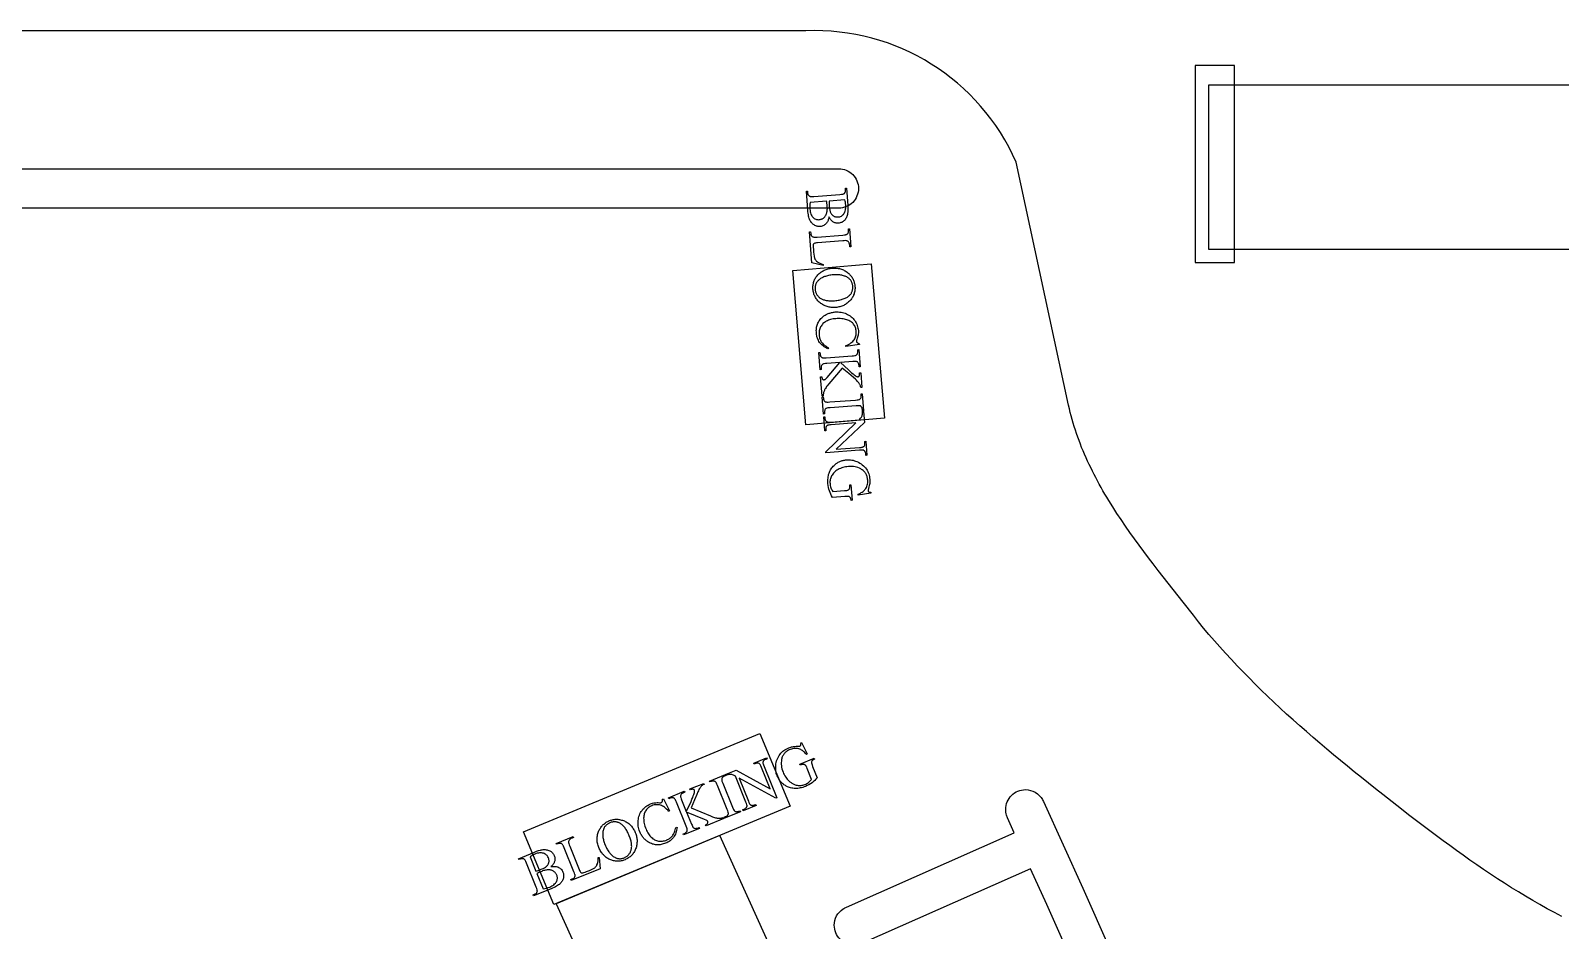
# Model space of a CAD drawing. Extents: x 3 to 160, y -23 to 46.
# Drawn here: x 31.85 to 46.41, y 17.78 to 26.35 of the extents above; entities that cross this region are included whole.
import ezdxf

# ---------------------------------------------------------------- set-up
doc = ezdxf.new("R2010")
doc.units = 0
doc.layers.add('LAYER_1', color=18, linetype='CONTINUOUS')

msp = doc.modelspace()

# ---------------------------------------------------------------- linework, layer by layer
at = {"layer": 'LAYER_1'}
for points in [[(46.426, 17.914), (46.355, 17.951), (46.286, 17.988), (46.216, 18.027), (46.148, 18.066), (46.08, 18.106), (46.012, 18.147), (45.945, 18.188), (45.878, 18.231), (45.812, 18.273), (45.746, 18.317), (45.681, 18.361), (45.616, 18.405), (45.551, 18.45), (45.486, 18.496), (45.422, 18.542), (45.359, 18.588), (45.295, 18.635), (45.232, 18.682), (45.169, 18.729), (45.106, 18.777), (44.98, 18.873), (44.856, 18.969), (44.72, 19.075), (44.652, 19.128), (44.584, 19.182), (44.517, 19.236), (44.45, 19.29), (44.384, 19.344), (44.318, 19.398), (44.252, 19.453), (44.187, 19.507), (44.122, 19.562), (44.058, 19.618), (43.994, 19.673), (43.931, 19.729), (43.868, 19.785), (43.806, 19.841), (43.745, 19.898), (43.684, 19.954), (43.624, 20.011), (43.565, 20.069), (43.506, 20.126), (43.448, 20.184), (43.391, 20.243), (43.335, 20.301), (43.28, 20.36), (43.225, 20.419), (43.171, 20.479), (43.119, 20.539), (43.067, 20.599), (43.016, 20.659), (42.967, 20.72), (42.918, 20.781), (42.821, 20.905), (42.725, 21.027), (42.63, 21.148), (42.583, 21.208), (42.537, 21.269), (42.491, 21.329), (42.446, 21.389), (42.401, 21.449), (42.357, 21.509), (42.314, 21.57), (42.272, 21.63), (42.231, 21.691), (42.19, 21.751), (42.151, 21.812), (42.113, 21.874), (42.094, 21.905), (42.076, 21.935), (42.058, 21.966), (42.04, 21.997), (42.023, 22.028), (42.006, 22.06), (41.989, 22.091), (41.973, 22.122), (41.957, 22.154), (41.941, 22.186), (41.926, 22.217), (41.911, 22.249), (41.897, 22.281), (41.882, 22.314), (41.869, 22.346), (41.855, 22.378), (41.843, 22.411), (41.83, 22.444), (41.818, 22.477), (41.806, 22.51), (41.795, 22.543), (41.785, 22.577), (41.774, 22.61), (41.765, 22.644), (41.755, 22.678), (41.747, 22.712), (41.738, 22.747), (41.731, 22.781), (41.231, 25.094, 0.308998), (39.231, 26.344), (13.856, 26.344)], [(46.426, 17.914), (46.355, 17.951), (46.286, 17.988), (46.216, 18.027), (46.148, 18.066), (46.08, 18.106), (46.012, 18.147), (45.945, 18.188), (45.878, 18.231), (45.812, 18.273), (45.746, 18.317), (45.681, 18.361), (45.616, 18.405), (45.551, 18.45), (45.486, 18.496), (45.422, 18.542), (45.359, 18.588), (45.295, 18.635), (45.232, 18.682), (45.169, 18.729), (45.106, 18.777), (44.98, 18.873), (44.856, 18.969), (44.72, 19.075), (44.652, 19.128), (44.584, 19.182), (44.517, 19.236), (44.45, 19.29), (44.384, 19.344), (44.318, 19.398), (44.252, 19.453), (44.187, 19.507), (44.122, 19.562), (44.058, 19.618), (43.994, 19.673), (43.931, 19.729), (43.868, 19.785), (43.806, 19.841), (43.745, 19.898), (43.684, 19.954), (43.624, 20.011), (43.565, 20.069), (43.506, 20.126), (43.448, 20.184), (43.391, 20.243), (43.335, 20.301), (43.28, 20.36), (43.225, 20.419), (43.171, 20.479), (43.119, 20.539), (43.067, 20.599), (43.016, 20.659), (42.967, 20.72), (42.918, 20.781), (42.821, 20.905), (42.725, 21.027), (42.63, 21.148), (42.583, 21.208), (42.537, 21.269), (42.491, 21.329), (42.446, 21.389), (42.401, 21.449), (42.357, 21.509), (42.314, 21.57), (42.272, 21.63), (42.231, 21.691), (42.19, 21.751), (42.151, 21.812), (42.113, 21.874), (42.094, 21.905), (42.076, 21.935), (42.058, 21.966), (42.04, 21.997), (42.023, 22.028), (42.006, 22.06), (41.989, 22.091), (41.973, 22.122), (41.957, 22.154), (41.941, 22.186), (41.926, 22.217), (41.911, 22.249), (41.897, 22.281), (41.882, 22.314), (41.869, 22.346), (41.855, 22.378), (41.843, 22.411), (41.83, 22.444), (41.818, 22.477), (41.806, 22.51), (41.795, 22.543), (41.785, 22.577), (41.774, 22.61), (41.765, 22.644), (41.755, 22.678), (41.747, 22.712), (41.738, 22.747), (41.731, 22.781), (41.231, 25.094, 0.308998), (39.231, 26.344), (13.856, 26.344)], [(46.426, 17.914), (46.355, 17.951), (46.286, 17.988), (46.216, 18.027), (46.148, 18.066), (46.08, 18.106), (46.012, 18.147), (45.945, 18.188), (45.878, 18.231), (45.812, 18.273), (45.746, 18.317), (45.681, 18.361), (45.616, 18.405), (45.551, 18.45), (45.486, 18.496), (45.422, 18.542), (45.359, 18.588), (45.295, 18.635), (45.232, 18.682), (45.169, 18.729), (45.106, 18.777), (44.98, 18.873), (44.856, 18.969), (44.72, 19.075), (44.652, 19.128), (44.584, 19.182), (44.517, 19.236), (44.45, 19.29), (44.384, 19.344), (44.318, 19.398), (44.252, 19.453), (44.187, 19.507), (44.122, 19.562), (44.058, 19.618), (43.994, 19.673), (43.931, 19.729), (43.868, 19.785), (43.806, 19.841), (43.745, 19.898), (43.684, 19.954), (43.624, 20.011), (43.565, 20.069), (43.506, 20.126), (43.448, 20.184), (43.391, 20.243), (43.335, 20.301), (43.28, 20.36), (43.225, 20.419), (43.171, 20.479), (43.119, 20.539), (43.067, 20.599), (43.016, 20.659), (42.967, 20.72), (42.918, 20.781), (42.821, 20.905), (42.725, 21.027), (42.63, 21.148), (42.583, 21.208), (42.537, 21.269), (42.491, 21.329), (42.446, 21.389), (42.401, 21.449), (42.357, 21.509), (42.314, 21.57), (42.272, 21.63), (42.231, 21.691), (42.19, 21.751), (42.151, 21.812), (42.113, 21.874), (42.094, 21.905), (42.076, 21.935), (42.058, 21.966), (42.04, 21.997), (42.023, 22.028), (42.006, 22.06), (41.989, 22.091), (41.973, 22.122), (41.957, 22.154), (41.941, 22.186), (41.926, 22.217), (41.911, 22.249), (41.897, 22.281), (41.882, 22.314), (41.869, 22.346), (41.855, 22.378), (41.843, 22.411), (41.83, 22.444), (41.818, 22.477), (41.806, 22.51), (41.795, 22.543), (41.785, 22.577), (41.774, 22.61), (41.765, 22.644), (41.755, 22.678), (41.747, 22.712), (41.738, 22.747), (41.731, 22.781), (41.231, 25.094, 0.308998), (39.231, 26.344), (13.856, 26.344)], [(12.385, 25.031), (39.501, 25.031), (39.543, 25.031, -0.414214), (39.731, 24.844, -0.414214), (39.543, 24.656), (39.501, 24.656), (22.238, 24.656)], [(47.818, 3.847), (41.523, 18.029), (41.369, 18.368), (39.769, 17.66), (39.763, 17.658), (39.758, 17.656, -0.09452), (39.689, 17.643, -0.414214), (39.501, 17.831, -0.250603), (39.584, 17.986), (39.592, 17.991), (39.601, 17.995), (39.617, 18.003), (41.214, 18.71), (41.15, 18.853), (41.14, 18.879, -0.073491), (41.132, 18.933, -0.414214), (41.32, 19.121, -0.268406), (41.482, 19.027), (41.487, 19.017), (41.491, 19.008), (41.865, 18.183), (48.008, 4.344)]]:
    msp.add_lwpolyline(points, format="xyb", dxfattribs=at)
for points in [[(42.936, 24.14), (43.311, 24.14), (43.311, 26.015), (42.936, 26.015)], [(43.061, 24.265), (60.561, 24.265), (60.561, 25.827), (43.061, 25.827)], [(39.449, 24.575), (39.448, 24.566), (39.446, 24.556), (39.444, 24.548), (39.441, 24.54), (39.438, 24.532), (39.435, 24.526), (39.431, 24.52), (39.427, 24.514), (39.421, 24.507), (39.414, 24.501), (39.407, 24.496), (39.4, 24.491), (39.392, 24.488), (39.384, 24.485), (39.375, 24.483), (39.366, 24.482), (39.359, 24.482), (39.352, 24.482), (39.345, 24.483), (39.338, 24.484), (39.331, 24.486), (39.324, 24.489), (39.317, 24.492), (39.31, 24.496), (39.303, 24.5), (39.297, 24.504), (39.291, 24.51), (39.286, 24.515), (39.281, 24.521), (39.276, 24.528), (39.272, 24.535), (39.268, 24.542), (39.265, 24.55), (39.262, 24.559), (39.259, 24.57), (39.256, 24.581), (39.254, 24.593), (39.252, 24.607), (39.25, 24.621), (39.249, 24.637), (39.235, 24.817), (39.245, 24.818), (39.247, 24.803), (39.247, 24.798), (39.248, 24.792), (39.25, 24.787), (39.252, 24.783), (39.254, 24.779), (39.257, 24.776), (39.261, 24.773), (39.264, 24.77), (39.267, 24.769), (39.271, 24.768), (39.275, 24.767), (39.28, 24.767), (39.292, 24.766), (39.307, 24.767), (39.553, 24.786), (39.569, 24.788), (39.576, 24.789), (39.582, 24.79), (39.587, 24.792), (39.591, 24.793), (39.595, 24.795), (39.597, 24.797), (39.6, 24.801), (39.602, 24.804), (39.604, 24.808), (39.606, 24.812), (39.607, 24.816), (39.607, 24.821), (39.607, 24.826), (39.607, 24.831), (39.606, 24.845), (39.616, 24.846), (39.629, 24.681), (39.63, 24.659), (39.631, 24.64), (39.63, 24.622), (39.629, 24.614), (39.628, 24.607), (39.626, 24.596), (39.624, 24.587), (39.621, 24.577), (39.617, 24.569), (39.613, 24.561), (39.608, 24.553), (39.603, 24.546), (39.597, 24.54), (39.591, 24.534), (39.585, 24.529), (39.578, 24.525), (39.571, 24.521), (39.563, 24.518), (39.556, 24.516), (39.548, 24.514), (39.54, 24.513), (39.533, 24.513), (39.526, 24.513), (39.519, 24.514), (39.512, 24.515), (39.506, 24.517), (39.499, 24.52), (39.493, 24.523), (39.487, 24.526), (39.481, 24.531), (39.476, 24.535), (39.47, 24.541), (39.466, 24.547), (39.461, 24.553), (39.457, 24.56), (39.453, 24.567)], [(39.271, 24.71), (39.269, 24.693), (39.268, 24.677), (39.268, 24.661), (39.268, 24.645), (39.27, 24.633), (39.272, 24.621), (39.274, 24.61), (39.278, 24.6), (39.282, 24.591), (39.286, 24.583), (39.291, 24.576), (39.297, 24.569), (39.304, 24.563), (39.31, 24.558), (39.317, 24.554), (39.324, 24.551), (39.332, 24.549), (39.34, 24.547), (39.348, 24.546), (39.356, 24.547), (39.362, 24.547), (39.367, 24.548), (39.372, 24.55), (39.378, 24.551), (39.383, 24.553), (39.388, 24.556), (39.393, 24.559), (39.398, 24.562), (39.403, 24.566), (39.407, 24.57), (39.411, 24.574), (39.415, 24.579), (39.418, 24.585), (39.422, 24.591), (39.425, 24.597), (39.427, 24.604), (39.429, 24.611), (39.431, 24.619), (39.433, 24.627), (39.434, 24.635), (39.434, 24.644), (39.435, 24.653), (39.434, 24.662), (39.434, 24.672), (39.432, 24.688), (39.431, 24.702), (39.429, 24.713), (39.427, 24.722)], [(39.453, 24.724), (39.452, 24.713), (39.452, 24.7), (39.453, 24.686), (39.453, 24.67), (39.455, 24.651), (39.457, 24.643), (39.458, 24.635), (39.46, 24.627), (39.462, 24.621), (39.465, 24.615), (39.467, 24.609), (39.47, 24.605), (39.473, 24.6), (39.476, 24.596), (39.48, 24.592), (39.483, 24.588), (39.488, 24.585), (39.492, 24.582), (39.497, 24.58), (39.501, 24.578), (39.506, 24.576), (39.511, 24.574), (39.516, 24.573), (39.522, 24.572), (39.527, 24.572), (39.532, 24.572), (39.537, 24.572), (39.546, 24.573), (39.553, 24.575), (39.561, 24.578), (39.568, 24.581), (39.575, 24.586), (39.581, 24.591), (39.587, 24.597), (39.592, 24.604), (39.597, 24.611), (39.602, 24.62), (39.605, 24.629), (39.608, 24.639), (39.609, 24.649), (39.61, 24.66), (39.611, 24.672), (39.61, 24.685), (39.608, 24.699), (39.606, 24.712), (39.603, 24.724), (39.6, 24.735)], [(39.395, 24.12), (39.394, 24.111), (39.288, 24.135), (39.265, 24.431), (39.275, 24.432), (39.276, 24.417), (39.277, 24.411), (39.278, 24.406), (39.28, 24.401), (39.282, 24.397), (39.284, 24.393), (39.287, 24.389), (39.291, 24.386), (39.295, 24.384), (39.297, 24.383), (39.301, 24.382), (39.305, 24.381), (39.31, 24.381), (39.322, 24.38), (39.337, 24.381), (39.583, 24.4), (39.599, 24.402), (39.606, 24.403), (39.612, 24.404), (39.617, 24.406), (39.621, 24.407), (39.624, 24.409), (39.627, 24.411), (39.63, 24.414), (39.632, 24.418), (39.634, 24.422), (39.635, 24.426), (39.636, 24.43), (39.637, 24.435), (39.637, 24.44), (39.637, 24.445), (39.636, 24.459), (39.646, 24.46), (39.659, 24.287), (39.649, 24.287), (39.648, 24.301), (39.646, 24.312), (39.643, 24.322), (39.642, 24.326), (39.64, 24.329), (39.637, 24.334), (39.633, 24.339), (39.628, 24.342), (39.624, 24.344), (39.621, 24.345), (39.618, 24.346), (39.608, 24.347), (39.596, 24.346), (39.581, 24.346), (39.341, 24.327), (39.33, 24.326), (39.321, 24.324), (39.314, 24.322), (39.309, 24.32), (39.307, 24.318), (39.304, 24.315), (39.303, 24.312), (39.301, 24.309), (39.3, 24.304), (39.3, 24.294), (39.301, 24.282), (39.302, 24.265), (39.304, 24.237), (39.306, 24.217), (39.309, 24.2), (39.31, 24.193), (39.312, 24.186), (39.313, 24.181), (39.315, 24.176), (39.317, 24.172), (39.32, 24.168), (39.322, 24.164), (39.325, 24.16), (39.329, 24.156), (39.332, 24.152), (39.341, 24.145), (39.345, 24.142), (39.351, 24.139), (39.356, 24.136), (39.363, 24.132), (39.378, 24.126)], [(39.231, 22.594), (39.106, 24.063), (39.853, 24.126), (39.978, 22.657)], [(39.231, 22.594), (39.106, 24.063), (39.853, 24.126), (39.978, 22.657)], [(39.697, 23.91), (39.698, 23.901), (39.698, 23.891), (39.697, 23.882), (39.697, 23.874), (39.695, 23.865), (39.693, 23.856), (39.691, 23.848), (39.689, 23.839), (39.685, 23.831), (39.682, 23.823), (39.678, 23.815), (39.673, 23.807), (39.668, 23.799), (39.663, 23.792), (39.657, 23.784), (39.651, 23.777), (39.644, 23.77), (39.637, 23.763), (39.63, 23.757), (39.623, 23.751), (39.615, 23.745), (39.607, 23.74), (39.599, 23.735), (39.591, 23.731), (39.582, 23.727), (39.573, 23.724), (39.564, 23.721), (39.554, 23.718), (39.545, 23.716), (39.535, 23.714), (39.525, 23.712), (39.514, 23.711), (39.503, 23.711), (39.493, 23.711), (39.483, 23.711), (39.472, 23.712), (39.462, 23.713), (39.453, 23.714), (39.443, 23.717), (39.434, 23.719), (39.424, 23.722), (39.415, 23.725), (39.407, 23.729), (39.398, 23.734), (39.39, 23.738), (39.381, 23.744), (39.373, 23.749), (39.366, 23.755), (39.358, 23.762), (39.351, 23.768), (39.345, 23.775), (39.338, 23.782), (39.333, 23.789), (39.327, 23.797), (39.322, 23.805), (39.318, 23.813), (39.314, 23.821), (39.31, 23.829), (39.307, 23.838), (39.305, 23.846), (39.302, 23.855), (39.3, 23.865), (39.299, 23.874), (39.298, 23.884), (39.298, 23.893), (39.298, 23.903), (39.298, 23.912), (39.299, 23.922), (39.3, 23.931), (39.302, 23.94), (39.304, 23.948), (39.307, 23.957), (39.31, 23.966), (39.313, 23.974), (39.317, 23.982), (39.322, 23.99), (39.326, 23.998), (39.332, 24.005), (39.338, 24.013), (39.344, 24.02), (39.351, 24.027), (39.357, 24.034), (39.365, 24.04), (39.372, 24.046), (39.38, 24.051), (39.388, 24.056), (39.396, 24.061), (39.405, 24.065), (39.414, 24.069), (39.423, 24.073), (39.433, 24.076), (39.442, 24.078), (39.453, 24.081), (39.463, 24.082), (39.474, 24.084), (39.485, 24.085), (39.496, 24.086), (39.507, 24.086), (39.518, 24.085), (39.528, 24.084), (39.539, 24.083), (39.549, 24.081), (39.559, 24.079), (39.568, 24.076), (39.578, 24.072), (39.587, 24.068), (39.596, 24.064), (39.605, 24.059), (39.613, 24.054), (39.622, 24.048), (39.63, 24.041), (39.638, 24.034), (39.644, 24.028), (39.65, 24.022), (39.656, 24.015), (39.662, 24.008), (39.667, 24.001), (39.671, 23.994), (39.676, 23.986), (39.679, 23.978), (39.683, 23.97), (39.686, 23.962), (39.689, 23.954), (39.691, 23.946), (39.693, 23.937), (39.695, 23.928), (39.696, 23.919)], [(39.676, 23.914), (39.676, 23.92), (39.675, 23.926), (39.674, 23.932), (39.672, 23.938), (39.67, 23.943), (39.668, 23.949), (39.666, 23.954), (39.663, 23.959), (39.66, 23.964), (39.657, 23.968), (39.654, 23.973), (39.65, 23.977), (39.646, 23.981), (39.642, 23.985), (39.637, 23.989), (39.632, 23.993), (39.626, 23.997), (39.619, 24.001), (39.612, 24.004), (39.604, 24.008), (39.597, 24.01), (39.589, 24.013), (39.58, 24.015), (39.572, 24.017), (39.563, 24.019), (39.553, 24.02), (39.544, 24.021), (39.534, 24.021), (39.523, 24.022), (39.513, 24.022), (39.502, 24.021), (39.491, 24.021), (39.479, 24.02), (39.468, 24.018), (39.457, 24.017), (39.447, 24.015), (39.437, 24.013), (39.427, 24.01), (39.418, 24.007), (39.409, 24.004), (39.4, 24.001), (39.392, 23.997), (39.384, 23.993), (39.377, 23.989), (39.369, 23.985), (39.363, 23.98), (39.356, 23.975), (39.35, 23.97), (39.346, 23.965), (39.342, 23.961), (39.338, 23.956), (39.335, 23.952), (39.332, 23.947), (39.329, 23.942), (39.326, 23.937), (39.324, 23.932), (39.322, 23.927), (39.321, 23.921), (39.319, 23.915), (39.319, 23.91), (39.318, 23.904), (39.318, 23.898), (39.318, 23.892), (39.318, 23.886), (39.319, 23.879), (39.32, 23.873), (39.321, 23.866), (39.323, 23.86), (39.325, 23.854), (39.327, 23.848), (39.329, 23.843), (39.332, 23.837), (39.335, 23.832), (39.339, 23.827), (39.343, 23.822), (39.347, 23.817), (39.351, 23.813), (39.356, 23.808), (39.361, 23.804), (39.367, 23.8), (39.373, 23.796), (39.379, 23.793), (39.385, 23.79), (39.392, 23.787), (39.399, 23.784), (39.407, 23.782), (39.415, 23.78), (39.423, 23.778), (39.431, 23.777), (39.44, 23.776), (39.45, 23.775), (39.459, 23.774), (39.469, 23.774), (39.48, 23.774), (39.502, 23.775), (39.514, 23.776), (39.525, 23.778), (39.537, 23.779), (39.547, 23.781), (39.558, 23.783), (39.568, 23.786), (39.577, 23.789), (39.586, 23.792), (39.595, 23.795), (39.603, 23.798), (39.611, 23.802), (39.619, 23.806), (39.626, 23.81), (39.633, 23.815), (39.639, 23.82), (39.645, 23.825), (39.649, 23.829), (39.653, 23.834), (39.657, 23.838), (39.66, 23.843), (39.663, 23.848), (39.666, 23.853), (39.668, 23.859), (39.671, 23.864), (39.672, 23.87), (39.674, 23.875), (39.675, 23.881), (39.676, 23.888), (39.677, 23.894), (39.677, 23.9), (39.677, 23.907)], [(39.74, 23.358), (39.611, 23.339), (39.61, 23.348), (39.624, 23.353), (39.636, 23.359), (39.648, 23.366), (39.659, 23.373), (39.668, 23.38), (39.676, 23.388), (39.684, 23.396), (39.69, 23.404), (39.695, 23.413), (39.7, 23.422), (39.704, 23.431), (39.707, 23.441), (39.709, 23.451), (39.71, 23.462), (39.71, 23.472), (39.71, 23.483), (39.709, 23.493), (39.707, 23.502), (39.705, 23.511), (39.702, 23.519), (39.699, 23.528), (39.695, 23.535), (39.69, 23.543), (39.685, 23.551), (39.679, 23.558), (39.673, 23.564), (39.666, 23.57), (39.658, 23.576), (39.65, 23.581), (39.64, 23.586), (39.631, 23.59), (39.62, 23.594), (39.609, 23.597), (39.597, 23.6), (39.585, 23.602), (39.572, 23.604), (39.558, 23.605), (39.544, 23.605), (39.529, 23.605), (39.514, 23.604), (39.501, 23.602), (39.489, 23.601), (39.477, 23.598), (39.466, 23.596), (39.455, 23.593), (39.445, 23.589), (39.435, 23.585), (39.425, 23.58), (39.416, 23.575), (39.408, 23.569), (39.4, 23.563), (39.393, 23.557), (39.387, 23.55), (39.381, 23.542), (39.376, 23.534), (39.371, 23.526), (39.367, 23.517), (39.363, 23.508), (39.361, 23.498), (39.358, 23.489), (39.357, 23.479), (39.356, 23.469), (39.356, 23.459), (39.357, 23.448), (39.357, 23.439), (39.359, 23.43), (39.361, 23.422), (39.363, 23.413), (39.366, 23.406), (39.369, 23.398), (39.373, 23.391), (39.377, 23.384), (39.382, 23.377), (39.388, 23.37), (39.395, 23.363), (39.403, 23.356), (39.412, 23.349), (39.422, 23.341), (39.433, 23.334), (39.445, 23.326), (39.44, 23.317), (39.428, 23.323), (39.416, 23.33), (39.404, 23.337), (39.394, 23.345), (39.384, 23.353), (39.376, 23.361), (39.368, 23.369), (39.361, 23.378), (39.354, 23.388), (39.349, 23.398), (39.344, 23.408), (39.34, 23.419), (39.336, 23.43), (39.334, 23.442), (39.332, 23.454), (39.33, 23.467), (39.33, 23.479), (39.329, 23.49), (39.33, 23.502), (39.331, 23.512), (39.333, 23.523), (39.335, 23.533), (39.338, 23.543), (39.341, 23.553), (39.345, 23.562), (39.35, 23.571), (39.355, 23.58), (39.361, 23.588), (39.367, 23.597), (39.374, 23.605), (39.381, 23.612), (39.389, 23.62), (39.395, 23.625), (39.402, 23.63), (39.408, 23.634), (39.415, 23.639), (39.422, 23.643), (39.429, 23.646), (39.436, 23.65), (39.444, 23.653), (39.451, 23.656), (39.459, 23.658), (39.467, 23.661), (39.475, 23.663), (39.484, 23.664), (39.492, 23.666), (39.501, 23.667), (39.509, 23.668), (39.524, 23.669), (39.537, 23.668), (39.551, 23.667), (39.565, 23.666), (39.578, 23.663), (39.591, 23.66), (39.604, 23.655), (39.616, 23.65), (39.628, 23.644), (39.64, 23.638), (39.651, 23.631), (39.661, 23.623), (39.671, 23.615), (39.68, 23.606), (39.688, 23.596), (39.696, 23.586), (39.703, 23.575), (39.709, 23.563), (39.714, 23.552), (39.719, 23.54), (39.723, 23.528), (39.726, 23.515), (39.728, 23.503), (39.73, 23.49), (39.73, 23.479), (39.73, 23.469), (39.729, 23.458), (39.728, 23.448), (39.726, 23.438), (39.723, 23.427), (39.72, 23.417), (39.716, 23.406), (39.713, 23.401), (39.712, 23.396), (39.711, 23.392), (39.711, 23.389), (39.711, 23.385), (39.713, 23.382), (39.715, 23.379), (39.717, 23.376), (39.722, 23.373), (39.727, 23.371), (39.732, 23.369), (39.739, 23.367)], [(39.577, 23.134), (39.448, 22.983), (39.434, 22.965), (39.427, 22.957), (39.422, 22.949), (39.417, 22.941), (39.412, 22.934), (39.409, 22.927), (39.406, 22.92), (39.403, 22.914), (39.401, 22.908), (39.399, 22.901), (39.398, 22.895), (39.397, 22.889), (39.396, 22.883), (39.395, 22.876), (39.395, 22.87), (39.385, 22.869), (39.371, 23.051), (39.381, 23.052), (39.382, 23.044), (39.384, 23.038), (39.386, 23.033), (39.389, 23.029), (39.392, 23.026), (39.395, 23.024), (39.398, 23.023), (39.401, 23.022), (39.405, 23.023), (39.408, 23.024), (39.411, 23.025), (39.413, 23.026), (39.416, 23.028), (39.421, 23.032), (39.432, 23.045), (39.552, 23.187), (39.429, 23.177), (39.416, 23.176), (39.405, 23.175), (39.397, 23.173), (39.391, 23.171), (39.388, 23.169), (39.385, 23.166), (39.382, 23.162), (39.38, 23.158), (39.377, 23.152), (39.376, 23.145), (39.375, 23.139), (39.375, 23.132), (39.376, 23.119), (39.366, 23.118), (39.353, 23.281), (39.364, 23.281), (39.365, 23.268), (39.365, 23.262), (39.366, 23.257), (39.368, 23.252), (39.37, 23.248), (39.372, 23.244), (39.375, 23.24), (39.378, 23.237), (39.381, 23.235), (39.384, 23.233), (39.387, 23.232), (39.392, 23.231), (39.397, 23.231), (39.409, 23.231), (39.425, 23.231), (39.671, 23.25), (39.685, 23.251), (39.695, 23.253), (39.704, 23.255), (39.71, 23.257), (39.713, 23.259), (39.716, 23.262), (39.718, 23.265), (39.721, 23.269), (39.723, 23.276), (39.725, 23.282), (39.725, 23.289), (39.725, 23.296), (39.724, 23.309), (39.735, 23.31), (39.747, 23.147), (39.737, 23.147), (39.736, 23.16), (39.735, 23.166), (39.733, 23.172), (39.731, 23.179), (39.727, 23.185), (39.724, 23.188), (39.721, 23.192), (39.717, 23.194), (39.713, 23.196), (39.707, 23.197), (39.699, 23.197), (39.688, 23.197), (39.676, 23.196), (39.559, 23.187), (39.597, 23.151), (39.635, 23.117), (39.652, 23.102), (39.666, 23.089), (39.679, 23.079), (39.69, 23.07), (39.7, 23.063), (39.707, 23.058), (39.713, 23.055), (39.718, 23.053), (39.723, 23.052), (39.728, 23.052), (39.731, 23.053), (39.734, 23.054), (39.736, 23.056), (39.739, 23.059), (39.74, 23.063), (39.742, 23.067), (39.742, 23.073), (39.742, 23.079), (39.741, 23.088), (39.752, 23.089), (39.762, 22.949), (39.752, 22.948), (39.751, 22.954), (39.75, 22.96), (39.749, 22.965), (39.747, 22.97), (39.745, 22.976), (39.742, 22.981), (39.738, 22.987), (39.733, 22.994), (39.727, 23.001), (39.72, 23.01), (39.712, 23.018), (39.702, 23.028), (39.683, 23.044), (39.64, 23.081)], [(39.409, 22.697), (39.398, 22.696), (39.386, 22.86), (39.396, 22.861), (39.397, 22.847), (39.398, 22.842), (39.399, 22.836), (39.4, 22.831), (39.402, 22.827), (39.404, 22.823), (39.407, 22.82), (39.41, 22.817), (39.414, 22.814), (39.416, 22.813), (39.42, 22.811), (39.424, 22.811), (39.429, 22.81), (39.442, 22.81), (39.457, 22.811), (39.704, 22.829), (39.717, 22.831), (39.728, 22.832), (39.736, 22.834), (39.742, 22.836), (39.745, 22.838), (39.748, 22.841), (39.751, 22.844), (39.753, 22.849), (39.755, 22.855), (39.757, 22.862), (39.758, 22.868), (39.758, 22.875), (39.757, 22.888), (39.767, 22.889), (39.78, 22.726), (39.769, 22.725), (39.768, 22.739), (39.767, 22.744), (39.766, 22.75), (39.765, 22.754), (39.763, 22.759), (39.761, 22.763), (39.758, 22.766), (39.755, 22.769), (39.752, 22.772), (39.749, 22.773), (39.745, 22.774), (39.741, 22.775), (39.736, 22.776), (39.73, 22.776), (39.723, 22.776), (39.708, 22.775), (39.461, 22.757), (39.448, 22.755), (39.438, 22.754), (39.429, 22.752), (39.424, 22.75), (39.42, 22.748), (39.417, 22.745), (39.415, 22.742), (39.412, 22.737), (39.41, 22.731), (39.408, 22.724), (39.407, 22.718), (39.408, 22.711)], [(39.78, 22.719), (39.788, 22.616), (39.52, 22.361), (39.74, 22.378), (39.756, 22.379), (39.762, 22.38), (39.768, 22.382), (39.773, 22.383), (39.777, 22.385), (39.781, 22.387), (39.783, 22.389), (39.786, 22.392), (39.788, 22.395), (39.79, 22.399), (39.791, 22.403), (39.792, 22.407), (39.793, 22.412), (39.793, 22.417), (39.792, 22.423), (39.791, 22.436), (39.802, 22.437), (39.812, 22.304), (39.802, 22.303), (39.801, 22.317), (39.8, 22.322), (39.799, 22.328), (39.797, 22.333), (39.795, 22.337), (39.793, 22.341), (39.79, 22.344), (39.787, 22.347), (39.783, 22.35), (39.781, 22.351), (39.777, 22.352), (39.773, 22.353), (39.768, 22.353), (39.756, 22.354), (39.742, 22.353), (39.42, 22.328), (39.42, 22.338), (39.707, 22.613), (39.472, 22.595), (39.457, 22.594), (39.45, 22.592), (39.444, 22.591), (39.439, 22.59), (39.435, 22.588), (39.432, 22.586), (39.429, 22.584), (39.427, 22.581), (39.424, 22.578), (39.423, 22.574), (39.421, 22.57), (39.42, 22.566), (39.42, 22.561), (39.42, 22.556), (39.42, 22.55), (39.421, 22.537), (39.411, 22.536), (39.4, 22.669), (39.411, 22.67), (39.412, 22.657), (39.412, 22.651), (39.414, 22.645), (39.415, 22.64), (39.417, 22.636), (39.419, 22.632), (39.422, 22.629), (39.425, 22.626), (39.429, 22.623), (39.432, 22.622), (39.435, 22.621), (39.439, 22.62), (39.444, 22.62), (39.456, 22.619), (39.471, 22.62), (39.736, 22.64), (39.744, 22.649), (39.751, 22.656), (39.756, 22.662), (39.759, 22.668), (39.762, 22.673), (39.765, 22.679), (39.767, 22.686), (39.769, 22.694), (39.77, 22.698), (39.77, 22.704), (39.77, 22.711), (39.77, 22.719)], [(39.849, 21.943), (39.729, 21.924), (39.728, 21.934), (39.739, 21.938), (39.749, 21.943), (39.758, 21.948), (39.766, 21.954), (39.774, 21.959), (39.781, 21.965), (39.787, 21.971), (39.793, 21.977), (39.8, 21.987), (39.806, 21.997), (39.811, 22.007), (39.815, 22.018), (39.817, 22.03), (39.819, 22.042), (39.82, 22.054), (39.819, 22.067), (39.818, 22.076), (39.817, 22.085), (39.815, 22.093), (39.813, 22.101), (39.81, 22.109), (39.807, 22.117), (39.804, 22.124), (39.8, 22.13), (39.796, 22.137), (39.791, 22.143), (39.786, 22.149), (39.78, 22.155), (39.774, 22.16), (39.767, 22.165), (39.76, 22.169), (39.753, 22.174), (39.74, 22.18), (39.726, 22.186), (39.712, 22.19), (39.698, 22.194), (39.683, 22.196), (39.667, 22.197), (39.651, 22.197), (39.635, 22.197), (39.621, 22.195), (39.608, 22.193), (39.595, 22.191), (39.583, 22.187), (39.571, 22.183), (39.559, 22.179), (39.548, 22.174), (39.537, 22.168), (39.526, 22.162), (39.517, 22.155), (39.508, 22.148), (39.5, 22.141), (39.492, 22.133), (39.486, 22.125), (39.48, 22.116), (39.475, 22.108), (39.471, 22.099), (39.467, 22.09), (39.464, 22.081), (39.462, 22.072), (39.46, 22.063), (39.459, 22.054), (39.459, 22.045), (39.46, 22.036), (39.461, 22.025), (39.462, 22.015), (39.465, 22.005), (39.468, 21.995), (39.472, 21.986), (39.476, 21.977), (39.481, 21.967), (39.487, 21.959), (39.597, 21.967), (39.61, 21.968), (39.621, 21.97), (39.629, 21.972), (39.632, 21.973), (39.634, 21.974), (39.638, 21.977), (39.642, 21.981), (39.644, 21.984), (39.647, 21.989), (39.648, 21.995), (39.649, 22.002), (39.649, 22.011), (39.649, 22.021), (39.659, 22.022), (39.671, 21.875), (39.66, 21.874), (39.66, 21.881), (39.659, 21.886), (39.658, 21.891), (39.656, 21.895), (39.655, 21.899), (39.652, 21.902), (39.649, 21.905), (39.646, 21.908), (39.643, 21.91), (39.64, 21.911), (39.636, 21.912), (39.627, 21.913), (39.615, 21.913), (39.601, 21.912), (39.484, 21.903), (39.475, 21.919), (39.467, 21.934), (39.46, 21.95), (39.454, 21.965), (39.449, 21.981), (39.445, 21.998), (39.442, 22.016), (39.44, 22.035), (39.44, 22.048), (39.439, 22.061), (39.44, 22.074), (39.441, 22.087), (39.442, 22.099), (39.445, 22.111), (39.447, 22.122), (39.451, 22.133), (39.455, 22.144), (39.459, 22.154), (39.464, 22.164), (39.47, 22.174), (39.476, 22.183), (39.483, 22.191), (39.49, 22.2), (39.498, 22.208), (39.505, 22.214), (39.511, 22.219), (39.518, 22.224), (39.524, 22.229), (39.531, 22.233), (39.538, 22.237), (39.546, 22.241), (39.553, 22.245), (39.561, 22.248), (39.568, 22.251), (39.576, 22.253), (39.584, 22.255), (39.592, 22.257), (39.601, 22.258), (39.609, 22.26), (39.618, 22.26), (39.63, 22.261), (39.643, 22.261), (39.655, 22.26), (39.667, 22.258), (39.68, 22.256), (39.692, 22.252), (39.704, 22.248), (39.716, 22.244), (39.73, 22.237), (39.743, 22.23), (39.755, 22.222), (39.767, 22.213), (39.778, 22.204), (39.788, 22.194), (39.798, 22.183), (39.806, 22.171), (39.813, 22.161), (39.819, 22.15), (39.824, 22.139), (39.828, 22.127), (39.832, 22.115), (39.835, 22.102), (39.837, 22.088), (39.839, 22.074), (39.839, 22.064), (39.839, 22.054), (39.839, 22.045), (39.838, 22.036), (39.837, 22.027), (39.834, 22.015), (39.831, 22.002), (39.827, 21.987), (39.823, 21.973), (39.823, 21.969), (39.823, 21.965), (39.823, 21.963), (39.824, 21.96), (39.826, 21.958), (39.828, 21.956), (39.831, 21.955), (39.836, 21.954), (39.841, 21.953), (39.848, 21.953)], [(36.543, 18.719), (38.793, 19.656), (39.082, 18.964), (36.832, 18.027)], [(36.543, 18.719), (38.793, 19.656), (39.082, 18.964), (36.832, 18.027)], [(39.19, 19.569), (39.244, 19.461), (39.235, 19.457), (39.227, 19.466), (39.22, 19.474), (39.212, 19.481), (39.204, 19.487), (39.197, 19.493), (39.189, 19.498), (39.181, 19.502), (39.174, 19.505), (39.163, 19.509), (39.151, 19.512), (39.14, 19.513), (39.128, 19.514), (39.116, 19.513), (39.104, 19.511), (39.092, 19.507), (39.08, 19.503), (39.072, 19.499), (39.064, 19.496), (39.057, 19.491), (39.05, 19.487), (39.043, 19.482), (39.037, 19.477), (39.031, 19.471), (39.026, 19.465), (39.021, 19.459), (39.017, 19.453), (39.013, 19.446), (39.009, 19.439), (39.006, 19.432), (39.003, 19.424), (39.001, 19.416), (38.999, 19.408), (38.997, 19.393), (38.996, 19.379), (38.996, 19.364), (38.997, 19.349), (38.999, 19.334), (39.003, 19.319), (39.007, 19.303), (39.013, 19.288), (39.018, 19.276), (39.024, 19.264), (39.031, 19.252), (39.038, 19.241), (39.045, 19.231), (39.053, 19.221), (39.061, 19.212), (39.07, 19.203), (39.079, 19.195), (39.089, 19.188), (39.098, 19.182), (39.108, 19.176), (39.117, 19.172), (39.127, 19.168), (39.137, 19.165), (39.146, 19.163), (39.156, 19.162), (39.166, 19.161), (39.175, 19.161), (39.185, 19.161), (39.194, 19.163), (39.202, 19.164), (39.211, 19.167), (39.22, 19.17), (39.229, 19.174), (39.238, 19.179), (39.247, 19.184), (39.255, 19.19), (39.263, 19.197), (39.271, 19.204), (39.278, 19.211), (39.285, 19.219), (39.243, 19.322), (39.238, 19.334), (39.233, 19.343), (39.229, 19.35), (39.227, 19.353), (39.225, 19.355), (39.221, 19.358), (39.217, 19.36), (39.212, 19.362), (39.207, 19.362), (39.201, 19.362), (39.194, 19.361), (39.186, 19.358), (39.176, 19.355), (39.172, 19.365), (39.309, 19.42), (39.313, 19.41), (39.306, 19.408), (39.301, 19.406), (39.297, 19.403), (39.294, 19.4), (39.29, 19.397), (39.288, 19.394), (39.286, 19.391), (39.285, 19.387), (39.284, 19.383), (39.284, 19.38), (39.284, 19.376), (39.286, 19.367), (39.289, 19.356), (39.294, 19.342), (39.338, 19.234), (39.326, 19.22), (39.314, 19.208), (39.301, 19.196), (39.289, 19.186), (39.275, 19.177), (39.26, 19.168), (39.244, 19.16), (39.227, 19.152), (39.214, 19.147), (39.201, 19.143), (39.189, 19.139), (39.177, 19.137), (39.165, 19.134), (39.153, 19.133), (39.141, 19.132), (39.129, 19.132), (39.118, 19.132), (39.107, 19.134), (39.096, 19.135), (39.085, 19.138), (39.075, 19.141), (39.064, 19.145), (39.054, 19.149), (39.044, 19.155), (39.036, 19.159), (39.029, 19.163), (39.022, 19.168), (39.016, 19.173), (39.01, 19.178), (39.003, 19.184), (38.998, 19.19), (38.992, 19.196), (38.987, 19.202), (38.982, 19.208), (38.977, 19.215), (38.973, 19.222), (38.969, 19.229), (38.965, 19.237), (38.961, 19.244), (38.957, 19.252), (38.953, 19.264), (38.949, 19.276), (38.947, 19.288), (38.944, 19.3), (38.943, 19.313), (38.943, 19.325), (38.943, 19.338), (38.944, 19.351), (38.945, 19.366), (38.948, 19.381), (38.952, 19.395), (38.957, 19.409), (38.962, 19.422), (38.969, 19.435), (38.976, 19.447), (38.985, 19.459), (38.993, 19.469), (39.001, 19.477), (39.01, 19.486), (39.02, 19.494), (39.031, 19.501), (39.043, 19.507), (39.055, 19.514), (39.068, 19.519), (39.077, 19.523), (39.086, 19.526), (39.095, 19.529), (39.104, 19.53), (39.114, 19.532), (39.125, 19.533), (39.139, 19.534), (39.154, 19.535), (39.168, 19.536), (39.173, 19.536), (39.176, 19.537), (39.179, 19.539), (39.18, 19.54), (39.182, 19.543), (39.183, 19.545), (39.183, 19.549), (39.183, 19.553), (39.182, 19.559), (39.18, 19.565)], [(38.471, 19.267), (38.567, 19.306), (38.892, 19.129), (38.809, 19.333), (38.802, 19.348), (38.799, 19.354), (38.796, 19.359), (38.793, 19.363), (38.79, 19.367), (38.787, 19.369), (38.785, 19.371), (38.781, 19.372), (38.777, 19.373), (38.773, 19.374), (38.769, 19.374), (38.764, 19.374), (38.76, 19.373), (38.755, 19.371), (38.75, 19.369), (38.737, 19.364), (38.734, 19.374), (38.857, 19.424), (38.861, 19.415), (38.848, 19.409), (38.843, 19.407), (38.838, 19.404), (38.834, 19.401), (38.83, 19.398), (38.827, 19.395), (38.825, 19.391), (38.823, 19.387), (38.822, 19.383), (38.822, 19.38), (38.822, 19.376), (38.822, 19.372), (38.823, 19.367), (38.826, 19.356), (38.832, 19.342), (38.953, 19.044), (38.944, 19.04), (38.594, 19.23), (38.683, 19.012), (38.689, 18.998), (38.692, 18.991), (38.695, 18.986), (38.698, 18.982), (38.701, 18.979), (38.704, 18.976), (38.706, 18.974), (38.71, 18.973), (38.714, 18.972), (38.718, 18.971), (38.722, 18.971), (38.727, 18.972), (38.731, 18.972), (38.736, 18.974), (38.741, 18.976), (38.754, 18.981), (38.758, 18.971), (38.634, 18.921), (38.631, 18.931), (38.643, 18.936), (38.648, 18.938), (38.653, 18.941), (38.657, 18.944), (38.661, 18.947), (38.664, 18.95), (38.666, 18.954), (38.668, 18.958), (38.669, 18.962), (38.67, 18.965), (38.67, 18.969), (38.669, 18.973), (38.668, 18.978), (38.665, 18.989), (38.66, 19.003), (38.56, 19.249), (38.549, 19.255), (38.54, 19.259), (38.532, 19.262), (38.526, 19.264), (38.521, 19.265), (38.514, 19.265), (38.507, 19.265), (38.499, 19.265), (38.494, 19.264), (38.488, 19.263), (38.482, 19.261), (38.475, 19.258)], [(38.605, 18.92), (38.609, 18.911), (38.457, 18.849), (38.453, 18.859), (38.466, 18.864), (38.471, 18.866), (38.476, 18.869), (38.48, 18.871), (38.483, 18.875), (38.486, 18.878), (38.489, 18.881), (38.491, 18.885), (38.492, 18.889), (38.493, 18.892), (38.493, 18.896), (38.492, 18.901), (38.491, 18.906), (38.488, 18.918), (38.482, 18.932), (38.389, 19.161), (38.384, 19.173), (38.379, 19.183), (38.375, 19.19), (38.371, 19.195), (38.368, 19.198), (38.365, 19.2), (38.361, 19.201), (38.356, 19.202), (38.349, 19.203), (38.342, 19.202), (38.336, 19.201), (38.329, 19.199), (38.317, 19.194), (38.313, 19.203), (38.465, 19.265), (38.469, 19.255), (38.456, 19.25), (38.451, 19.248), (38.446, 19.245), (38.442, 19.242), (38.439, 19.239), (38.435, 19.236), (38.433, 19.232), (38.431, 19.229), (38.43, 19.224), (38.429, 19.221), (38.429, 19.218), (38.429, 19.213), (38.43, 19.208), (38.432, 19.203), (38.434, 19.196), (38.439, 19.182), (38.532, 18.953), (38.538, 18.94), (38.542, 18.931), (38.547, 18.923), (38.55, 18.918), (38.553, 18.916), (38.557, 18.914), (38.561, 18.913), (38.566, 18.912), (38.573, 18.911), (38.579, 18.912), (38.586, 18.913), (38.592, 18.915)], [(38.137, 18.948), (38.321, 18.871), (38.342, 18.863), (38.352, 18.859), (38.361, 18.856), (38.37, 18.854), (38.379, 18.852), (38.386, 18.851), (38.393, 18.85), (38.4, 18.849), (38.407, 18.849), (38.413, 18.849), (38.42, 18.85), (38.426, 18.851), (38.432, 18.852), (38.438, 18.853), (38.444, 18.855), (38.448, 18.845), (38.28, 18.777), (38.276, 18.786), (38.283, 18.79), (38.288, 18.793), (38.292, 18.797), (38.295, 18.8), (38.297, 18.804), (38.298, 18.808), (38.298, 18.811), (38.297, 18.814), (38.296, 18.817), (38.294, 18.82), (38.293, 18.823), (38.29, 18.825), (38.287, 18.827), (38.282, 18.83), (38.267, 18.837), (38.095, 18.908), (38.141, 18.794), (38.147, 18.782), (38.151, 18.772), (38.156, 18.764), (38.159, 18.76), (38.162, 18.757), (38.166, 18.755), (38.17, 18.754), (38.175, 18.753), (38.182, 18.752), (38.188, 18.753), (38.195, 18.754), (38.201, 18.756), (38.213, 18.761), (38.217, 18.751), (38.066, 18.69), (38.062, 18.7), (38.075, 18.705), (38.08, 18.707), (38.085, 18.71), (38.089, 18.713), (38.092, 18.716), (38.095, 18.719), (38.098, 18.723), (38.1, 18.726), (38.101, 18.731), (38.102, 18.734), (38.102, 18.737), (38.101, 18.742), (38.1, 18.747), (38.097, 18.759), (38.091, 18.773), (37.998, 19.002), (37.993, 19.015), (37.988, 19.024), (37.984, 19.032), (37.98, 19.037), (37.977, 19.039), (37.974, 19.041), (37.97, 19.042), (37.965, 19.043), (37.958, 19.044), (37.951, 19.043), (37.945, 19.042), (37.939, 19.04), (37.926, 19.035), (37.922, 19.044), (38.073, 19.106), (38.077, 19.096), (38.065, 19.091), (38.059, 19.088), (38.054, 19.085), (38.048, 19.081), (38.044, 19.076), (38.041, 19.072), (38.039, 19.068), (38.038, 19.063), (38.038, 19.058), (38.038, 19.053), (38.04, 19.045), (38.044, 19.035), (38.048, 19.023), (38.092, 18.914), (38.115, 18.962), (38.137, 19.009), (38.145, 19.029), (38.153, 19.047), (38.159, 19.062), (38.164, 19.075), (38.168, 19.086), (38.17, 19.095), (38.171, 19.101), (38.171, 19.107), (38.171, 19.112), (38.17, 19.116), (38.168, 19.119), (38.166, 19.121), (38.163, 19.123), (38.16, 19.124), (38.156, 19.125), (38.151, 19.125), (38.146, 19.124), (38.14, 19.121), (38.131, 19.118), (38.127, 19.128), (38.258, 19.181), (38.262, 19.171), (38.256, 19.169), (38.251, 19.166), (38.246, 19.163), (38.242, 19.159), (38.238, 19.156), (38.233, 19.151), (38.228, 19.145), (38.223, 19.139), (38.218, 19.131), (38.213, 19.122), (38.207, 19.111), (38.201, 19.099), (38.191, 19.076), (38.169, 19.024)], [(37.875, 19.035), (37.932, 18.918), (37.924, 18.914), (37.915, 18.926), (37.905, 18.936), (37.895, 18.945), (37.886, 18.953), (37.876, 18.96), (37.866, 18.965), (37.856, 18.97), (37.846, 18.973), (37.836, 18.976), (37.826, 18.977), (37.816, 18.978), (37.806, 18.978), (37.796, 18.977), (37.785, 18.975), (37.775, 18.972), (37.764, 18.968), (37.756, 18.964), (37.748, 18.96), (37.74, 18.955), (37.733, 18.95), (37.726, 18.944), (37.719, 18.938), (37.713, 18.931), (37.708, 18.924), (37.703, 18.916), (37.699, 18.908), (37.695, 18.9), (37.692, 18.89), (37.69, 18.881), (37.688, 18.871), (37.687, 18.86), (37.686, 18.849), (37.687, 18.837), (37.688, 18.825), (37.689, 18.813), (37.692, 18.8), (37.695, 18.787), (37.699, 18.773), (37.704, 18.759), (37.71, 18.745), (37.715, 18.733), (37.72, 18.722), (37.726, 18.711), (37.732, 18.701), (37.738, 18.692), (37.745, 18.683), (37.752, 18.675), (37.759, 18.668), (37.766, 18.661), (37.774, 18.654), (37.782, 18.649), (37.791, 18.644), (37.799, 18.64), (37.808, 18.637), (37.818, 18.634), (37.827, 18.632), (37.837, 18.631), (37.847, 18.631), (37.856, 18.631), (37.866, 18.632), (37.876, 18.633), (37.886, 18.635), (37.896, 18.638), (37.906, 18.642), (37.914, 18.646), (37.922, 18.65), (37.929, 18.654), (37.937, 18.659), (37.943, 18.664), (37.949, 18.67), (37.955, 18.675), (37.96, 18.682), (37.965, 18.689), (37.97, 18.696), (37.975, 18.705), (37.979, 18.715), (37.983, 18.726), (37.987, 18.737), (37.991, 18.75), (37.995, 18.764), (38.005, 18.762), (38.003, 18.748), (38, 18.734), (37.997, 18.721), (37.993, 18.709), (37.988, 18.698), (37.983, 18.687), (37.977, 18.677), (37.971, 18.667), (37.964, 18.659), (37.956, 18.65), (37.948, 18.642), (37.939, 18.635), (37.929, 18.628), (37.918, 18.622), (37.907, 18.616), (37.895, 18.611), (37.884, 18.607), (37.873, 18.604), (37.863, 18.601), (37.852, 18.598), (37.842, 18.597), (37.831, 18.596), (37.821, 18.595), (37.811, 18.596), (37.8, 18.597), (37.79, 18.598), (37.78, 18.601), (37.771, 18.603), (37.761, 18.607), (37.751, 18.611), (37.742, 18.616), (37.732, 18.621), (37.725, 18.625), (37.719, 18.63), (37.712, 18.635), (37.706, 18.64), (37.7, 18.645), (37.695, 18.651), (37.689, 18.657), (37.684, 18.663), (37.679, 18.669), (37.674, 18.676), (37.669, 18.683), (37.665, 18.69), (37.661, 18.697), (37.657, 18.705), (37.653, 18.713), (37.65, 18.721), (37.645, 18.734), (37.641, 18.748), (37.637, 18.761), (37.635, 18.774), (37.633, 18.788), (37.633, 18.801), (37.633, 18.815), (37.634, 18.828), (37.636, 18.841), (37.638, 18.854), (37.642, 18.867), (37.646, 18.879), (37.651, 18.891), (37.657, 18.902), (37.664, 18.913), (37.671, 18.924), (37.68, 18.934), (37.688, 18.943), (37.698, 18.952), (37.708, 18.96), (37.718, 18.967), (37.729, 18.974), (37.74, 18.98), (37.753, 18.985), (37.762, 18.989), (37.772, 18.992), (37.782, 18.994), (37.793, 18.996), (37.803, 18.997), (37.814, 18.998), (37.825, 18.998), (37.836, 18.997), (37.842, 18.997), (37.847, 18.996), (37.851, 18.997), (37.854, 18.998), (37.857, 18.999), (37.86, 19.001), (37.862, 19.004), (37.864, 19.008), (37.866, 19.013), (37.867, 19.018), (37.867, 19.024), (37.866, 19.031)], [(37.362, 18.826), (37.371, 18.83), (37.379, 18.832), (37.388, 18.835), (37.397, 18.837), (37.406, 18.838), (37.414, 18.839), (37.423, 18.839), (37.432, 18.839), (37.441, 18.839), (37.449, 18.838), (37.458, 18.837), (37.467, 18.835), (37.476, 18.832), (37.485, 18.83), (37.494, 18.826), (37.503, 18.823), (37.512, 18.818), (37.52, 18.814), (37.529, 18.809), (37.536, 18.804), (37.544, 18.798), (37.551, 18.792), (37.558, 18.786), (37.565, 18.779), (37.571, 18.772), (37.577, 18.765), (37.583, 18.757), (37.588, 18.749), (37.593, 18.74), (37.598, 18.731), (37.603, 18.722), (37.607, 18.712), (37.611, 18.702), (37.614, 18.692), (37.617, 18.682), (37.619, 18.672), (37.621, 18.662), (37.623, 18.653), (37.624, 18.643), (37.624, 18.633), (37.624, 18.624), (37.623, 18.614), (37.622, 18.604), (37.621, 18.595), (37.619, 18.585), (37.617, 18.576), (37.614, 18.567), (37.61, 18.557), (37.606, 18.548), (37.602, 18.54), (37.598, 18.531), (37.593, 18.523), (37.588, 18.516), (37.582, 18.508), (37.576, 18.501), (37.57, 18.495), (37.564, 18.488), (37.557, 18.482), (37.55, 18.477), (37.542, 18.472), (37.534, 18.467), (37.526, 18.462), (37.517, 18.458), (37.509, 18.454), (37.499, 18.451), (37.49, 18.448), (37.481, 18.445), (37.472, 18.443), (37.463, 18.441), (37.454, 18.44), (37.445, 18.44), (37.436, 18.44), (37.427, 18.44), (37.418, 18.441), (37.409, 18.442), (37.4, 18.444), (37.391, 18.446), (37.382, 18.449), (37.373, 18.452), (37.364, 18.456), (37.356, 18.46), (37.347, 18.465), (37.339, 18.47), (37.331, 18.475), (37.324, 18.481), (37.316, 18.487), (37.31, 18.494), (37.303, 18.501), (37.296, 18.508), (37.29, 18.516), (37.285, 18.524), (37.279, 18.532), (37.274, 18.541), (37.269, 18.551), (37.264, 18.56), (37.26, 18.57), (37.256, 18.581), (37.252, 18.591), (37.25, 18.602), (37.247, 18.612), (37.245, 18.622), (37.244, 18.633), (37.243, 18.643), (37.243, 18.653), (37.244, 18.663), (37.244, 18.673), (37.246, 18.683), (37.248, 18.693), (37.251, 18.703), (37.254, 18.712), (37.257, 18.722), (37.261, 18.732), (37.266, 18.74), (37.27, 18.748), (37.275, 18.755), (37.279, 18.762), (37.285, 18.769), (37.29, 18.776), (37.296, 18.782), (37.302, 18.789), (37.309, 18.794), (37.315, 18.8), (37.322, 18.805), (37.33, 18.81), (37.337, 18.814), (37.345, 18.819), (37.354, 18.823)], [(37.365, 18.805), (37.359, 18.803), (37.354, 18.8), (37.348, 18.797), (37.343, 18.794), (37.338, 18.79), (37.334, 18.787), (37.33, 18.783), (37.326, 18.779), (37.322, 18.775), (37.318, 18.77), (37.315, 18.766), (37.312, 18.761), (37.309, 18.756), (37.307, 18.75), (37.305, 18.745), (37.303, 18.739), (37.301, 18.732), (37.299, 18.724), (37.298, 18.716), (37.297, 18.708), (37.297, 18.7), (37.297, 18.691), (37.297, 18.683), (37.298, 18.674), (37.299, 18.665), (37.301, 18.656), (37.303, 18.646), (37.305, 18.637), (37.308, 18.627), (37.312, 18.617), (37.315, 18.606), (37.319, 18.596), (37.324, 18.585), (37.329, 18.575), (37.333, 18.565), (37.338, 18.556), (37.343, 18.547), (37.349, 18.538), (37.354, 18.53), (37.36, 18.523), (37.366, 18.516), (37.372, 18.509), (37.378, 18.503), (37.384, 18.497), (37.39, 18.491), (37.397, 18.486), (37.404, 18.482), (37.411, 18.477), (37.416, 18.475), (37.422, 18.472), (37.427, 18.47), (37.432, 18.468), (37.438, 18.467), (37.443, 18.465), (37.449, 18.465), (37.455, 18.464), (37.46, 18.464), (37.466, 18.464), (37.472, 18.465), (37.477, 18.466), (37.483, 18.467), (37.489, 18.468), (37.495, 18.47), (37.5, 18.472), (37.507, 18.475), (37.512, 18.478), (37.518, 18.481), (37.523, 18.485), (37.528, 18.488), (37.533, 18.492), (37.538, 18.496), (37.542, 18.501), (37.546, 18.505), (37.55, 18.51), (37.553, 18.515), (37.557, 18.521), (37.56, 18.526), (37.562, 18.532), (37.565, 18.538), (37.567, 18.545), (37.569, 18.551), (37.57, 18.558), (37.572, 18.566), (37.572, 18.573), (37.573, 18.581), (37.572, 18.588), (37.572, 18.597), (37.571, 18.605), (37.57, 18.614), (37.568, 18.622), (37.566, 18.632), (37.564, 18.641), (37.561, 18.651), (37.557, 18.66), (37.55, 18.681), (37.545, 18.692), (37.54, 18.703), (37.535, 18.713), (37.53, 18.723), (37.525, 18.732), (37.52, 18.741), (37.514, 18.749), (37.509, 18.757), (37.503, 18.764), (37.497, 18.771), (37.491, 18.777), (37.485, 18.783), (37.478, 18.789), (37.472, 18.793), (37.465, 18.798), (37.459, 18.802), (37.453, 18.805), (37.448, 18.807), (37.442, 18.809), (37.437, 18.811), (37.431, 18.813), (37.425, 18.814), (37.42, 18.814), (37.414, 18.815), (37.408, 18.815), (37.402, 18.814), (37.396, 18.814), (37.39, 18.813), (37.384, 18.811), (37.377, 18.81), (37.371, 18.808)], [(44.214, 5.875), (38.41, 18.684), (36.853, 18.035), (43.168, 4.094), (44.077, 4.506)], [(44.214, 5.875), (38.41, 18.684), (36.853, 18.035), (43.168, 4.094), (44.077, 4.506)], [(37.254, 18.474), (37.263, 18.476), (37.272, 18.367), (36.997, 18.256), (36.994, 18.265), (37.007, 18.271), (37.012, 18.273), (37.017, 18.276), (37.021, 18.279), (37.025, 18.282), (37.028, 18.286), (37.03, 18.29), (37.032, 18.294), (37.033, 18.299), (37.033, 18.302), (37.033, 18.305), (37.033, 18.309), (37.032, 18.314), (37.028, 18.326), (37.023, 18.34), (36.93, 18.568), (36.923, 18.583), (36.92, 18.589), (36.917, 18.594), (36.914, 18.599), (36.911, 18.602), (36.908, 18.605), (36.906, 18.607), (36.902, 18.608), (36.898, 18.609), (36.894, 18.61), (36.89, 18.61), (36.885, 18.61), (36.88, 18.609), (36.876, 18.608), (36.871, 18.606), (36.857, 18.601), (36.853, 18.61), (37.014, 18.675), (37.018, 18.666), (37.005, 18.66), (36.994, 18.655), (36.986, 18.65), (36.983, 18.647), (36.98, 18.644), (36.976, 18.639), (36.973, 18.634), (36.971, 18.629), (36.97, 18.624), (36.97, 18.621), (36.971, 18.618), (36.973, 18.609), (36.977, 18.597), (36.983, 18.583), (37.073, 18.36), (37.077, 18.35), (37.081, 18.342), (37.085, 18.336), (37.089, 18.332), (37.092, 18.33), (37.095, 18.329), (37.099, 18.328), (37.102, 18.328), (37.108, 18.329), (37.116, 18.331), (37.129, 18.336), (37.144, 18.342), (37.17, 18.352), (37.189, 18.36), (37.204, 18.368), (37.21, 18.371), (37.216, 18.375), (37.221, 18.378), (37.225, 18.381), (37.228, 18.385), (37.231, 18.388), (37.234, 18.392), (37.237, 18.396), (37.24, 18.4), (37.242, 18.405), (37.246, 18.415), (37.248, 18.42), (37.249, 18.426), (37.251, 18.433), (37.252, 18.44), (37.253, 18.456)], [(36.803, 18.388), (36.813, 18.389), (36.823, 18.39), (36.831, 18.391), (36.84, 18.391), (36.848, 18.39), (36.855, 18.389), (36.862, 18.387), (36.869, 18.385), (36.877, 18.381), (36.885, 18.377), (36.892, 18.372), (36.899, 18.366), (36.905, 18.36), (36.91, 18.353), (36.914, 18.345), (36.918, 18.337), (36.92, 18.33), (36.922, 18.323), (36.924, 18.316), (36.924, 18.309), (36.925, 18.302), (36.924, 18.294), (36.923, 18.287), (36.922, 18.279), (36.92, 18.272), (36.917, 18.264), (36.914, 18.257), (36.911, 18.25), (36.906, 18.244), (36.902, 18.237), (36.896, 18.231), (36.89, 18.225), (36.884, 18.219), (36.876, 18.214), (36.867, 18.208), (36.857, 18.202), (36.846, 18.196), (36.834, 18.19), (36.82, 18.184), (36.806, 18.178), (36.639, 18.11), (36.635, 18.12), (36.648, 18.125), (36.653, 18.128), (36.658, 18.13), (36.662, 18.133), (36.666, 18.136), (36.669, 18.14), (36.671, 18.144), (36.673, 18.148), (36.674, 18.152), (36.675, 18.155), (36.674, 18.159), (36.674, 18.163), (36.673, 18.168), (36.67, 18.18), (36.664, 18.194), (36.571, 18.422), (36.565, 18.437), (36.562, 18.443), (36.559, 18.449), (36.556, 18.453), (36.553, 18.456), (36.55, 18.459), (36.547, 18.461), (36.543, 18.463), (36.539, 18.464), (36.535, 18.464), (36.531, 18.464), (36.526, 18.464), (36.522, 18.463), (36.517, 18.462), (36.512, 18.46), (36.499, 18.455), (36.495, 18.464), (36.648, 18.527), (36.668, 18.535), (36.687, 18.541), (36.704, 18.545), (36.712, 18.547), (36.719, 18.548), (36.73, 18.55), (36.74, 18.55), (36.75, 18.55), (36.759, 18.549), (36.768, 18.548), (36.776, 18.546), (36.785, 18.543), (36.792, 18.539), (36.8, 18.535), (36.807, 18.531), (36.813, 18.525), (36.818, 18.52), (36.823, 18.514), (36.828, 18.507), (36.832, 18.5), (36.835, 18.493), (36.838, 18.486), (36.84, 18.479), (36.841, 18.473), (36.842, 18.466), (36.842, 18.459), (36.841, 18.452), (36.84, 18.445), (36.839, 18.438), (36.836, 18.432), (36.834, 18.425), (36.83, 18.418), (36.826, 18.412), (36.821, 18.406), (36.816, 18.4), (36.81, 18.394)], [(36.661, 18.346), (36.672, 18.349), (36.684, 18.352), (36.697, 18.357), (36.712, 18.363), (36.729, 18.37), (36.737, 18.374), (36.744, 18.378), (36.751, 18.382), (36.756, 18.386), (36.761, 18.39), (36.766, 18.394), (36.769, 18.398), (36.773, 18.402), (36.776, 18.407), (36.778, 18.411), (36.781, 18.416), (36.782, 18.421), (36.784, 18.426), (36.785, 18.431), (36.786, 18.437), (36.786, 18.442), (36.786, 18.447), (36.785, 18.452), (36.784, 18.457), (36.783, 18.462), (36.782, 18.468), (36.78, 18.473), (36.776, 18.48), (36.772, 18.487), (36.767, 18.493), (36.762, 18.499), (36.756, 18.504), (36.749, 18.508), (36.741, 18.512), (36.733, 18.515), (36.724, 18.518), (36.715, 18.519), (36.705, 18.52), (36.695, 18.519), (36.685, 18.518), (36.674, 18.515), (36.662, 18.512), (36.65, 18.507), (36.638, 18.502), (36.626, 18.496), (36.615, 18.489), (36.605, 18.482)], [(36.73, 18.177), (36.746, 18.18), (36.762, 18.184), (36.777, 18.189), (36.792, 18.194), (36.804, 18.199), (36.814, 18.204), (36.823, 18.21), (36.832, 18.216), (36.839, 18.223), (36.846, 18.23), (36.851, 18.237), (36.856, 18.245), (36.859, 18.253), (36.862, 18.26), (36.864, 18.268), (36.865, 18.276), (36.865, 18.284), (36.864, 18.292), (36.862, 18.3), (36.859, 18.307), (36.857, 18.313), (36.854, 18.317), (36.851, 18.322), (36.848, 18.327), (36.845, 18.331), (36.841, 18.335), (36.836, 18.339), (36.832, 18.343), (36.827, 18.346), (36.822, 18.349), (36.816, 18.352), (36.81, 18.354), (36.804, 18.355), (36.797, 18.357), (36.79, 18.357), (36.783, 18.358), (36.775, 18.358), (36.768, 18.357), (36.76, 18.356), (36.751, 18.355), (36.743, 18.352), (36.734, 18.35), (36.725, 18.347), (36.716, 18.343), (36.701, 18.337), (36.688, 18.332), (36.678, 18.327), (36.671, 18.322)]]:
    msp.add_lwpolyline(points, close=True, dxfattribs=at)

doc.saveas('drawing.dxf')
